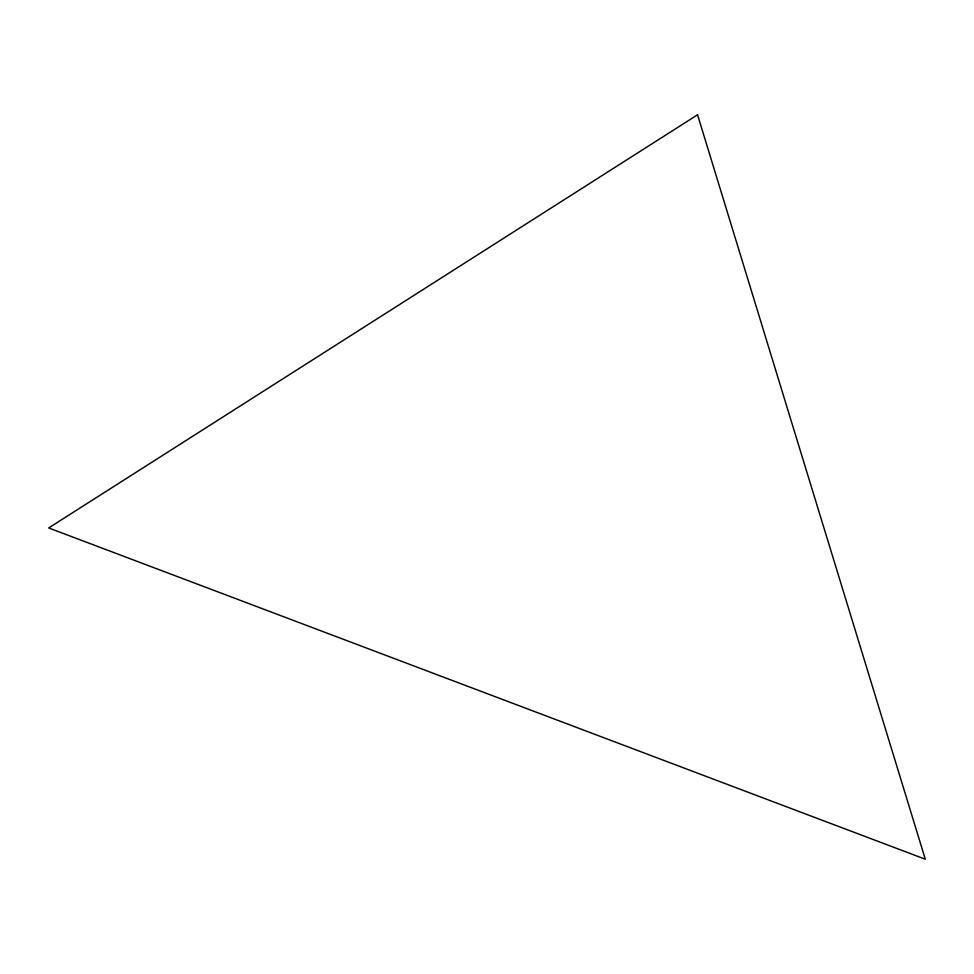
<?xml version="1.0" encoding="UTF-8"?>
<svg xmlns="http://www.w3.org/2000/svg" width="974" height="974" viewBox="0 0 974 974"><rect width="100%" height="100%" fill="white"/><g stroke="black" fill="none" stroke-linecap="round" stroke-linejoin="round"><path stroke-width="1.46" d="M697.554 114.786L48.7 527.945L925.3 859.214L697.554 114.786"/></g></svg>
